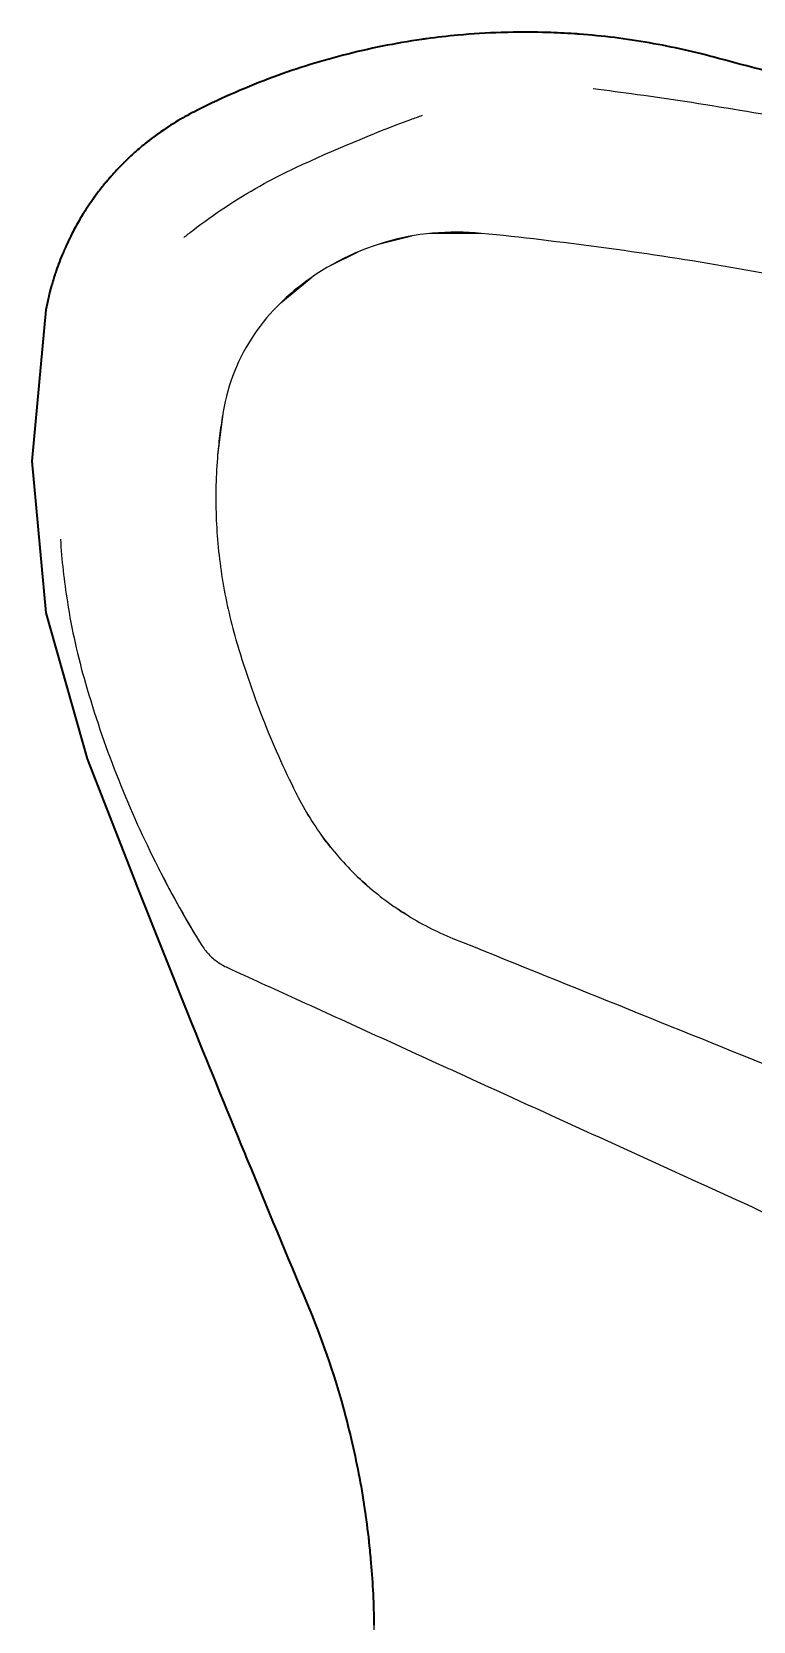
# Model space of a CAD drawing. Header units: millimetres. Extents: x 0 to 2114, y 0 to 2343.
# Drawn here: x 202.2 to 354.2, y 704.3 to 1039.5 of the extents above; entities that cross this region are included whole.
import ezdxf

# ---------------------------------------------------------------- set-up
doc = ezdxf.new("R2010")
doc.units = ezdxf.units.MM
doc.layers.add('Blocks', color=7, linetype='Continuous')
doc.layers.add('Blocks$Inner', color=7, linetype='Continuous', lineweight=25, true_color=0x007f00)
doc.layers.add('Blocks$Outline', color=7, linetype='Continuous', lineweight=35, true_color=0xff3f3f)

# ---------------------------------------------------------------- blocks, each defined once
blk = doc.blocks.new('Mirra 2 Office Chair Back')
at = {"layer": 'Blocks$Inner'}
for p, q in [((275.22, 994.73), (282.24, 996.48)), ((296.88, 997.03), (285.96, 997)), ((265.11, 990.26), (270.98, 993.16)), ((207.98, 991.01), (207.31, 989.14)), ((254.64, 982.39), (261.05, 987.68)), ((242.49, 959.43), (241.32, 950.22)), ((223.88, 860.49), (224.47, 858.99))]:
    blk.add_line(p, q, dxfattribs=at)
for points in [[(206.33, 986), (205.99, 984.76), (207.11, 988.57)], [(205.99, 984.75), (205.53, 982.82), (205.13, 980.87), (202.16, 948.95), (205.1, 917.02), (213.85, 886.18), (224.47, 858.99), (235.27, 831.88)]]:
    blk.add_lwpolyline(points, dxfattribs=at)
for points in [[(302.57, 1039.42), (296.82, 1039.29), (285.32, 1038.37), (268.39, 1035.08), (251.93, 1029.91), (241.41, 1025.24), (236.29, 1022.62)], [(291.98, 1038.81), (295.02, 1039.09), (298.07, 1039.28), (301.12, 1039.38)], [(346.87, 1033.93), (342.11, 1035.25), (332.43, 1037.43), (317.51, 1039.28), (307.55, 1039.54), (302.57, 1039.42)], [(310.87, 1039.39), (312.75, 1039.33), (314.63, 1039.24), (316.51, 1039.11)], [(267.8, 1034.59), (273.24, 1036), (278.76, 1037.11), (284.32, 1037.91)], [(370.94, 1028), (362.85, 1029.76), (354.82, 1031.73), (346.87, 1033.93)], [(414.3, 1020.83), (406.67, 1021.7), (391.49, 1023.85), (368.95, 1028.24), (354.19, 1031.91), (346.87, 1033.93)], [(236.29, 1022.62), (236.12, 1022.53), (235.78, 1022.36), (235.44, 1022.18), (235.27, 1022.08)], [(234.07, 1021.42), (231.05, 1019.71), (228.21, 1017.74), (225.56, 1015.56)], [(225.96, 1015.88), (228.83, 1018.21), (231.95, 1020.3), (235.26, 1022.08)], [(235.26, 1022.08), (231.95, 1020.3), (228.83, 1018.22), (225.96, 1015.88)], [(218.29, 1008.39), (217.97, 1008.02), (217.66, 1007.64), (217.35, 1007.27)], [(214.99, 1004.16), (214.07, 1002.86), (213.2, 1001.52), (212.38, 1000.14)], [(296.88, 997.03), (290.11, 997.71), (276.11, 996.46), (263.33, 989.75), (257.82, 985.23)], [(373.69, 985.28), (365.05, 987.06), (347.83, 990.29), (322.14, 994.2), (305.26, 996.19), (296.88, 997.03)], [(207.11, 988.57), (207.6, 990.05), (208.15, 991.51), (208.76, 992.95)], [(208.76, 992.95), (208.15, 991.51), (207.6, 990.05), (207.11, 988.57)], [(209.25, 994.08), (208.8, 993.07), (208.38, 992.04), (207.98, 991.01)], [(254.64, 982.39), (252.53, 980.36), (248.74, 975.84), (244.59, 968.01), (242.98, 962.32), (242.49, 959.43)], [(257.82, 985.23), (257.27, 984.78), (256.19, 983.85), (255.15, 982.89), (254.64, 982.39)], [(242.49, 959.43), (242.23, 957.92), (241.78, 954.92), (241.46, 951.92), (241.33, 950.42)], [(241.33, 950.42), (240.97, 946.1), (240.75, 937.38), (242.03, 924.19), (243.96, 915.58), (245.19, 911.33)], [(245.19, 911.33), (246.81, 905.76), (250.54, 894.77), (255.24, 884.2), (257.82, 879.04)], [(213.47, 902.15), (215.37, 895.6), (219.74, 882.76), (227.9, 864.37), (234.37, 852.73), (237.84, 847.08)], [(257.98, 878.73), (258.84, 877), (259.79, 875.32), (260.81, 873.68)], [(257.98, 878.73), (259.72, 875.26), (263.83, 868.67), (271.59, 860.15), (280.67, 853.23), (287.43, 849.77), (290.93, 848.35)], [(265.13, 867.57), (264.52, 868.33), (263.94, 869.1), (263.37, 869.88)], [(272.91, 859.43), (271.9, 860.32), (270.91, 861.24), (269.95, 862.2)], [(281.49, 853.12), (280.51, 853.72), (279.56, 854.34), (278.62, 854.99)], [(290.93, 848.35), (302.44, 843.7), (325.63, 834.33), (349.15, 824.83), (360.99, 820.05)], [(237.84, 847.08), (238.3, 846.35), (239.34, 844.99), (241.23, 843.34), (242.65, 842.52), (243.39, 842.18)], [(243.39, 842.18), (245.75, 841.11), (250.51, 838.93), (255.37, 836.72), (257.82, 835.6)], [(234.07, 834.86), (234.47, 833.87), (234.87, 832.87), (235.27, 831.88)], [(257.82, 835.6), (263.41, 833.04), (274.66, 827.91), (286.04, 822.71), (291.76, 820.1)], [(291.76, 820.1), (300.58, 816.07), (318.35, 807.96), (345.43, 795.6), (372.74, 783.13), (390.98, 774.8), (400.12, 770.63)], [(246.96, 803.11), (247.17, 802.62), (247.37, 802.12), (247.58, 801.62)], [(260.2, 771.27), (263.26, 763.97), (268.4, 749.09), (273.15, 725.82), (274.8, 702.13), (273.82, 686.38), (272.81, 678.49)], [(269.68, 741.89), (269.1, 744.4), (268.47, 746.89), (267.79, 749.38)], [(272.43, 727.2), (272.81, 724.57), (273.13, 721.93), (273.39, 719.29)], [(273.57, 717.46), (273.29, 720.53), (272.94, 723.6), (272.51, 726.66)]]:
    blk.add_open_spline(points, degree=3, dxfattribs=at)
for points, knots in [([(320.46, 1027.58), (323.54, 1027.19), (334.22, 1025.77), (352.8, 1022.91), (368.38, 1020.03), (376.22, 1018.46)], [0.1975093, 0.1975093, 0.1975093, 0.1975093, 0.3333333, 0.6666667, 1, 1, 1, 1]), ([(235.27, 1022.08), (233.44, 1021.1), (229.89, 1018.94), (225.79, 1015.83), (222.75, 1013.11), (220.59, 1010.97), (218.54, 1008.73), (216.62, 1006.39), (214.81, 1003.95), (212.59, 1000.6), (209.15, 994.44), (207.01, 988.69), (205.99, 984.75)], [4, 4, 4, 4, 4.125, 4.25, 4.3125, 4.375, 4.4375, 4.5, 4.5625, 4.625, 4.75, 5, 5, 5, 5]), ([(257.82, 1010.91), (265.75, 1014.62), (274.62, 1018.33), (283.67, 1021.64), (284.5, 1021.94)], [1, 1, 1, 1, 1.5, 1.5498795, 1.5498795, 1.5498795, 1.5498795]), ([(217.94, 1007.99), (218.54, 1008.7), (219.78, 1010.1), (221.27, 1011.65), (222.14, 1012.49), (222.34, 1012.68)], [-0.2135538, -0.2135538, -0.2135538, -0.2135538, -0.1511551, -0.0885768, -0.0702003, -0.0702003, -0.0702003, -0.0702003]), ([(222.34, 1012.68), (222.14, 1012.5), (221.28, 1011.65), (219.79, 1010.11), (218.55, 1008.71), (217.94, 1007.99)], [-0.0702003, -0.0702003, -0.0702003, -0.0702003, -0.0521274, 0.0103825, 0.0728925, 0.0728925, 0.0728925, 0.0728925]), ([(234.2, 996.15), (234.83, 996.66), (237.66, 998.91), (245.23, 1004.31), (252.62, 1008.47), (257.82, 1010.91)], [0.5890369, 0.5890369, 0.5890369, 0.5890369, 0.625, 0.75, 1, 1, 1, 1]), ([(210.86, 997.41), (211.1, 997.87), (212.2, 999.91), (213.42, 1001.88), (214.43, 1003.36)], [0.7181122, 0.7181122, 0.7181122, 0.7181122, 0.7532212, 0.8736386, 0.8736386, 0.8736386, 0.8736386]), ([(214.43, 1003.36), (213.43, 1001.88), (212.21, 999.92), (211.11, 997.88), (210.86, 997.41)], [0.8736386, 0.8736386, 0.8736386, 0.8736386, 0.9936534, 1.0290304, 1.0290304, 1.0290304, 1.0290304]), ([(208.2, 932.55), (208.47, 928.13), (209.6, 917.81), (211.85, 907.77), (213.47, 902.15)], [-2.5845841, -2.5845841, -2.5845841, -2.5845841, -2.3333333, -2, -2, -2, -2]), ([(228.89, 863.07), (229.21, 862.45), (232, 857.01), (235.01, 851.69), (237.84, 847.08)], [0.4355527, 0.4355527, 0.4355527, 0.4355527, 0.5, 1, 1, 1, 1]), ([(235.27, 831.88), (239.32, 821.8), (247.53, 801.63), (255.94, 781.4), (260.2, 771.27)], [-0.952987, -0.952987, -0.952987, -0.952987, -0.452995, 0.047013, 0.047013, 0.047013, 0.047013])]:
    blk.add_open_spline(points, degree=3, knots=knots, dxfattribs=at)
blk.add_rational_spline([(257.82, 879.04), (257.9, 878.88), (257.98, 878.73)], [0.913198447383, 0.912959661909, 0.912721832398], degree=2, dxfattribs=at)
at = {"layer": 'Blocks$Outline'}
for points in [[(206.33, 986), (205.99, 984.75)], [(205.53, 982.82), (205.13, 980.87)], [(205.99, 984.75), (205.53, 982.82)], [(205.13, 980.87), (202.16, 948.95)], [(202.16, 948.95), (205.1, 917.02)], [(205.1, 917.02), (213.85, 886.18)], [(213.85, 886.18), (223.88, 860.49)], [(223.88, 860.49), (224.47, 858.99)], [(224.47, 858.99), (235.27, 831.88)]]:
    blk.add_lwpolyline(points, dxfattribs=at)
for points in [[(301.12, 1039.38), (298.07, 1039.28), (295.02, 1039.09), (291.98, 1038.81)], [(302.57, 1039.42), (302.09, 1039.41), (301.6, 1039.4), (301.12, 1039.38)], [(310.87, 1039.39), (308.1, 1039.48), (305.34, 1039.49), (302.57, 1039.42)], [(316.51, 1039.11), (314.63, 1039.24), (312.75, 1039.33), (310.87, 1039.39)], [(284.32, 1037.91), (278.76, 1037.11), (273.24, 1036), (267.8, 1034.59)], [(370.94, 1028), (362.85, 1029.76), (354.82, 1031.73), (346.87, 1033.93)], [(236.29, 1022.62), (236.12, 1022.53), (235.78, 1022.36), (235.44, 1022.18), (235.27, 1022.08)], [(235.26, 1022.08), (234.86, 1021.86), (234.46, 1021.64), (234.07, 1021.42)], [(235.27, 1022.08), (235.26, 1022.08), (235.26, 1022.08), (235.26, 1022.08)], [(207.11, 988.57), (206.83, 987.72), (206.57, 986.86), (206.33, 986)], [(246.96, 803.11), (247.17, 802.62), (247.37, 802.12), (247.58, 801.62)], [(260.2, 771.27), (263.2, 764.12), (265.73, 756.82), (267.79, 749.38)], [(267.79, 749.38), (268.47, 746.89), (269.1, 744.4), (269.68, 741.89)], [(269.68, 741.89), (270.8, 737.04), (271.72, 732.14), (272.43, 727.2)], [(272.43, 727.2), (272.45, 727.02), (272.48, 726.84), (272.51, 726.66)], [(273.57, 717.46), (273.96, 713.09), (274.19, 708.72), (274.26, 704.34)], [(274.26, 704.34), (274.26, 704.07), (274.27, 703.79), (274.27, 703.52)]]:
    blk.add_open_spline(points, degree=3, dxfattribs=at)
for points, knots in [([(346.87, 1033.93), (342.11, 1035.25), (332.43, 1037.43), (322.15, 1038.71), (316.84, 1039.09), (316.51, 1039.11)], [35.1903936, 35.1903936, 35.1903936, 35.1903936, 35.523727, 35.8570603, 35.8791414, 35.8791414, 35.8791414, 35.8791414]), ([(291.98, 1038.81), (289.77, 1038.61), (287.22, 1038.31), (284.67, 1037.96), (284.32, 1037.91)], [36.3439838, 36.3439838, 36.3439838, 36.3439838, 36.4403936, 36.4557849, 36.4557849, 36.4557849, 36.4557849]), ([(267.8, 1034.59), (262.46, 1033.22), (251.72, 1029.81), (241.41, 1025.24), (236.29, 1022.62)], [36.7004417, 36.7004417, 36.7004417, 36.7004417, 36.9403936, 37.1903936, 37.1903936, 37.1903936, 37.1903936]), ([(234.07, 1021.42), (231.2, 1019.79), (228.35, 1017.84), (225.69, 1015.66), (225.56, 1015.56)], [0, 0, 0, 0, 0.2377259, 0.25, 0.25, 0.25, 0.25]), ([(222.34, 1012.68), (222.14, 1012.49), (221.27, 1011.65), (219.9, 1010.23), (218.78, 1008.97), (218.29, 1008.39)], [0.0702003, 0.0702003, 0.0702003, 0.0702003, 0.0885768, 0.1511551, 0.2017157, 0.2017157, 0.2017157, 0.2017157]), ([(225.56, 1015.56), (225.39, 1015.42), (224.44, 1014.62), (223.36, 1013.66), (222.48, 1012.82), (222.34, 1012.68)], [38.4267913, 38.4267913, 38.4267913, 38.4267913, 38.44039365, 38.50289365, 38.51506432, 38.51506432, 38.51506432, 38.51506432]), ([(217.35, 1007.27), (217.11, 1006.97), (216.3, 1005.95), (215.52, 1004.91), (214.99, 1004.16)], [38.66682501, 38.66682501, 38.66682501, 38.66682501, 38.69039365, 38.74723801, 38.74723801, 38.74723801, 38.74723801]), ([(218.29, 1008.39), (218.17, 1008.26), (217.86, 1007.88), (217.54, 1007.51), (217.35, 1007.27)], [0.5, 0.5, 0.5, 0.5, 0.51302989, 0.53600506, 0.53600506, 0.53600506, 0.53600506]), ([(214.99, 1004.16), (214.81, 1003.9), (213.89, 1002.58), (213.03, 1001.24), (212.38, 1000.14)], [0.6318554, 0.6318554, 0.6318554, 0.6318554, 0.655983, 0.75, 0.75, 0.75, 0.75]), ([(212.38, 1000.14), (212.12, 999.69), (211.6, 998.79), (211.1, 997.87), (210.86, 997.41)], [-0.16641818, -0.16641818, -0.16641818, -0.16641818, -0.13138466, -0.09627569, -0.09627569, -0.09627569, -0.09627569]), ([(210.86, 997.41), (210.64, 996.99), (210.08, 995.89), (209.39, 994.4), (208.92, 993.33), (208.76, 992.95)], [38.911247, 38.911247, 38.911247, 38.911247, 38.9403936, 38.9874937, 39.0127147, 39.0127147, 39.0127147, 39.0127147]), ([(208.76, 992.95), (208.49, 992.31), (207.98, 991.05), (207.45, 989.58), (207.18, 988.76), (207.11, 988.57)], [-5.365862, -5.365862, -5.365862, -5.365862, -5.3192553, -5.275065, -5.2614243, -5.2614243, -5.2614243, -5.2614243]), ([(235.27, 831.88), (235.27, 831.88), (239.12, 822.3), (243.02, 812.71), (246.96, 803.11), (246.96, 803.11)], [-0.952952, -0.952952, -0.952952, -0.952952, -0.952952, -0.4776767, -0.4776767, -0.4776767, -0.4776767, -0.4776767]), ([(247.58, 801.62), (247.58, 801.62), (251.73, 791.52), (255.94, 781.4), (260.2, 771.27)], [-0.453023, -0.453023, -0.453023, -0.453023, -0.4529867, 0.0470133, 0.0470133, 0.0470133, 0.0470133]), ([(272.51, 726.66), (272.85, 724.21), (273.22, 721.14), (273.51, 718.07), (273.57, 717.46)], [-0.489423, -0.489423, -0.489423, -0.489423, -0.4078847, -0.3876459, -0.3876459, -0.3876459, -0.3876459])]:
    blk.add_open_spline(points, degree=3, knots=knots, dxfattribs=at)

msp = doc.modelspace()

# ---------------------------------------------------------------- block references
at = {"layer": 'Blocks'}
msp.add_blockref('Mirra 2 Office Chair Back', (0, 0), dxfattribs=at)

doc.saveas('drawing.dxf')
